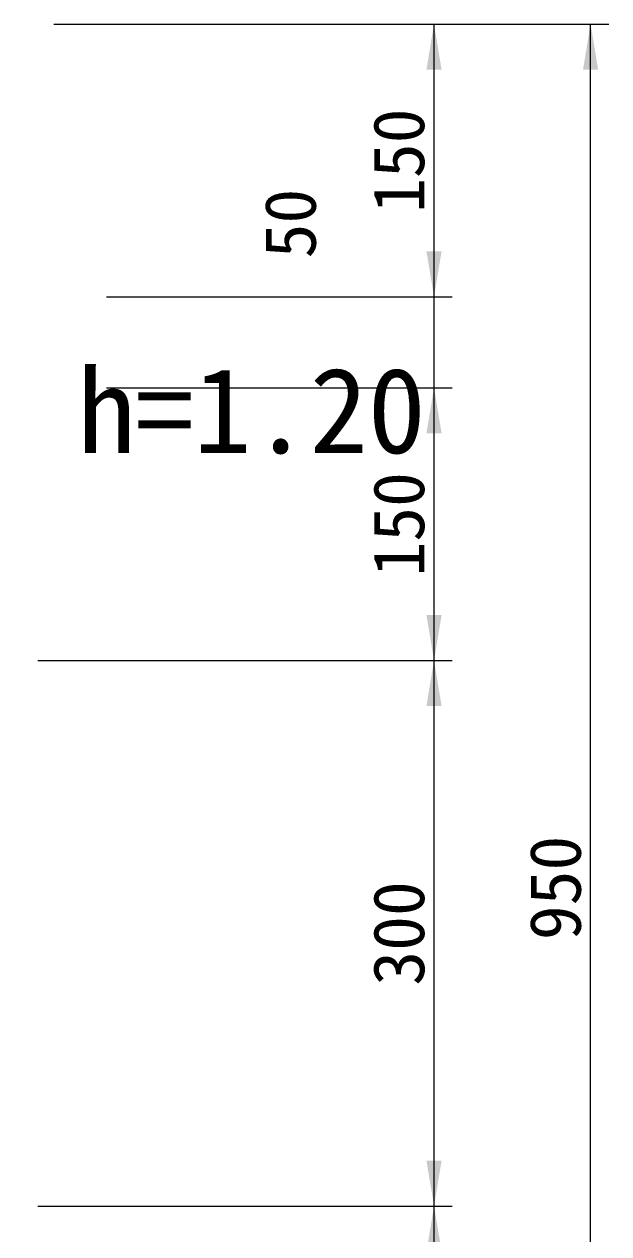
# Model space of a CAD drawing. Units: millimetres, scale not verified. Extents: x -6861 to 6881, y -3554 to 3095.
# Drawn here: x 5505 to 5827, y 391 to 1057 of the extents above; entities that cross this region are included whole.
import ezdxf
from ezdxf.enums import TextEntityAlignment as Align

# ---------------------------------------------------------------- set-up
doc = ezdxf.new("R2010")
doc.units = ezdxf.units.MM
doc.header["$LTSCALE"] = 20
doc.layers.add('0-6_寸法', color=1, linetype='Continuous', lineweight=18)
doc.layers.add('0-7_注釈', color=1, linetype='Continuous', lineweight=18)
doc.styles.add('ＭＳ ゴシック', font='')
doc.styles.get('ＭＳ ゴシック').set_extended_font_data('MS Gothic')

msp = doc.modelspace()

# ---------------------------------------------------------------- linework, layer by layer
at = {"layer": '0-6_寸法'}
for p, q in [((5521.8, 1056.78), (5826.79, 1056.78)), ((5521.8, 1056.78), (5740.74, 1056.78)), ((5730.74, 66.78), (5730.74, 1056.78)), ((5816.79, 106.78), (5816.79, 1056.78)), ((5550.64, 906.78), (5740.74, 906.78)), ((5550.8, 906.78), (5740.74, 906.78)), ((5550.8, 856.78), (5740.74, 856.78)), ((5550.8, 856.78), (5740.74, 856.78)), ((5513.06, 706.78), (5740.74, 706.78)), ((5513.06, 706.78), (5740.74, 706.78)), ((5513.06, 406.78), (5740.74, 406.78)), ((5513.06, 406.78), (5740.74, 406.78))]:
    msp.add_line(p, q, dxfattribs=at)
for points in [[(5726.57, 1031.78), (5730.74, 1056.78), (5734.9, 1031.78)], [(5812.63, 1031.78), (5816.79, 1056.78), (5820.96, 1031.78)], [(5726.57, 931.78), (5730.74, 906.78), (5734.9, 931.78)], [(5726.57, 931.78), (5730.74, 906.78), (5734.9, 931.78)], [(5726.57, 831.78), (5730.74, 856.78), (5734.9, 831.78)], [(5726.57, 831.78), (5730.74, 856.78), (5734.9, 831.78)], [(5726.57, 731.78), (5730.74, 706.78), (5734.9, 731.78)], [(5726.57, 681.78), (5730.74, 706.78), (5734.9, 681.78)], [(5726.57, 431.78), (5730.74, 406.78), (5734.9, 431.78)], [(5726.57, 381.78), (5730.74, 406.78), (5734.9, 381.78)]]:
    msp.add_solid(points, dxfattribs=at)

# ---------------------------------------------------------------- texts
at = {"layer": '0-6_寸法', "style": 'ＭＳ ゴシック'}
for s, p in [('150', (5733.78, 952.98)), ('50', (5674.18, 927.98)), ('150', (5733.78, 752.98)), ('950', (5819.83, 552.98)), ('300', (5733.78, 527.98))]:
    msp.add_text(s, height=28.15, rotation=90, dxfattribs=at).set_placement(p, align=Align.BOTTOM_LEFT)
at = {"layer": '0-7_注釈', "style": 'ＭＳ ゴシック'}
msp.add_text('土被り h=1.20', height=46.92, dxfattribs=at).set_placement((5310.8, 806.78), align=Align.BOTTOM_LEFT)

doc.saveas('drawing.dxf')
